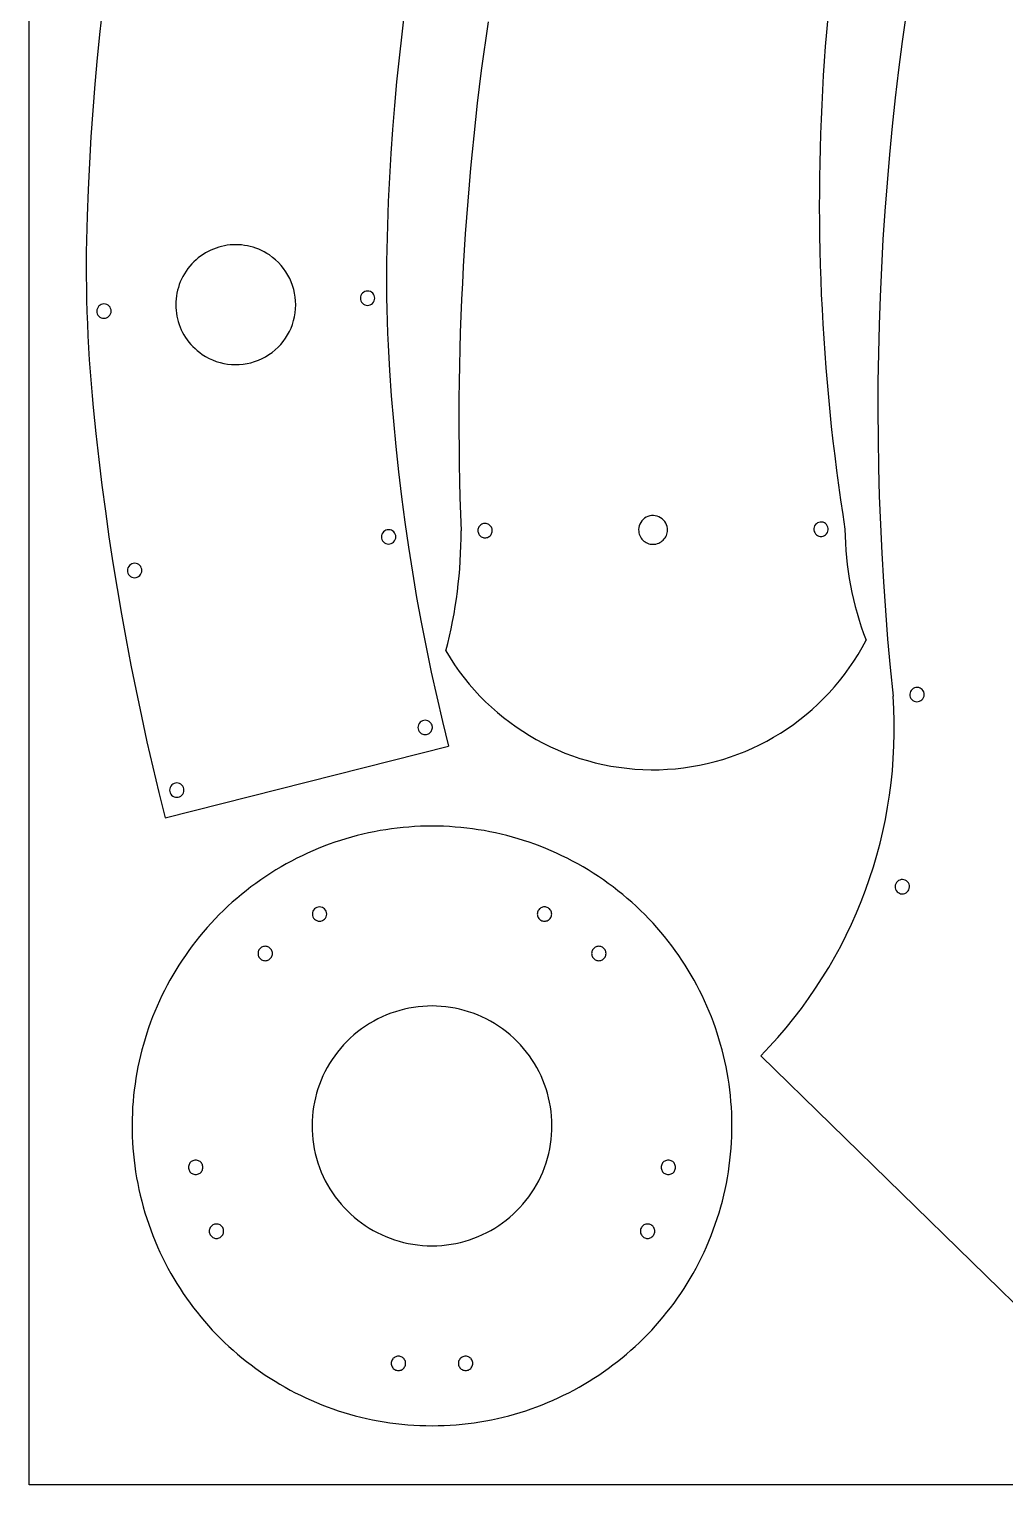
# Model space of a CAD drawing. Extents: x 1 to 9121, y 1 to 4561.
# Drawn here: x 1 to 1538, y 1 to 2295 of the extents above; entities that cross this region are included whole.
import ezdxf

# ---------------------------------------------------------------- set-up
doc = ezdxf.new("R2010")
doc.units = 0

msp = doc.modelspace()

# ---------------------------------------------------------------- linework, layer by layer
at = {"layer": 'Shape2DView008', "color": 7}
for points in [[(912.8416, 948.4453), (905.037325, 953.996448), (897.149844, 959.371368), (889.181843, 964.570062), (881.136003, 969.592529), (873.015011, 974.438769), (864.82155, 979.108782), (856.558303, 983.602569), (848.227956, 987.920128), (839.833191, 992.06146), (831.376693, 996.026566), (822.861147, 999.815444), (814.289235, 1003.428096), (805.663643, 1006.864521), (796.987053, 1010.124719), (788.262151, 1013.20869), (779.491621, 1016.116434), (770.678145, 1018.847951), (761.824409, 1021.403241), (752.933096, 1023.782304), (744.006891, 1025.985141), (735.048477, 1028.01175), (726.060539, 1029.862133), (717.04576, 1031.536288), (708.006825, 1033.034217), (698.946418, 1034.355919), (689.867222, 1035.501394), (680.771922, 1036.470642), (671.663202, 1037.263663), (662.543746, 1037.880457), (653.416237, 1038.321024), (644.283361, 1038.585365), (635.1478, 1038.673478), (626.012239, 1038.585365), (616.879363, 1038.321024), (607.751854, 1037.880457), (598.632398, 1037.263663), (589.523678, 1036.470642), (580.428378, 1035.501394), (571.349182, 1034.355919), (562.288775, 1033.034217), (553.24984, 1031.536288), (544.235061, 1029.862133), (535.247123, 1028.01175), (526.288709, 1025.985141), (517.362504, 1023.782304), (508.471191, 1021.403241), (499.617455, 1018.847951), (490.803979, 1016.116434), (482.033449, 1013.20869), (473.308547, 1010.124719), (464.631957, 1006.864521), (456.006365, 1003.428096), (447.434453, 999.815444), (438.918907, 996.026566), (430.462409, 992.06146), (422.067644, 987.920128), (413.737297, 983.602569), (405.47405, 979.108782), (397.280589, 974.438769), (389.159597, 969.592529), (381.113757, 964.570062), (373.145756, 959.371368), (365.258275, 953.996448), (357.454, 948.4453)], [(357.454, 948.4453), (349.762891, 942.738392), (342.213672, 936.897894), (334.807173, 930.926359), (327.544222, 924.826339), (320.425649, 918.600386), (313.452284, 912.251055), (306.624956, 905.780897), (299.944494, 899.192464), (293.411728, 892.488311), (287.027487, 885.670988), (280.792601, 878.74305), (274.707898, 871.707048), (268.77421, 864.565536), (262.992364, 857.321066), (257.36319, 849.97619), (251.887518, 842.533462), (246.566178, 834.995434), (241.399997, 827.364658), (236.389807, 819.643688), (231.536436, 811.835076), (226.840714, 803.941375), (222.30347, 795.965138), (217.925534, 787.908916), (213.707734, 779.775263), (209.650902, 771.566732), (205.755864, 763.285875), (202.023453, 754.935245), (198.454496, 746.517394), (195.049823, 738.034875), (191.810263, 729.490242), (188.736646, 720.886045), (185.829802, 712.224839), (183.09056, 703.509176), (180.519748, 694.741609), (178.118198, 685.92469), (175.886737, 677.060971), (173.826195, 668.153006), (171.937403, 659.203348), (170.221189, 650.214548), (168.678382, 641.189161), (167.309813, 632.129737), (166.11631, 623.03883), (165.098702, 613.918993), (164.257821, 604.772779), (163.594493, 595.602739), (163.109551, 586.411427), (162.803821, 577.201396), (162.678135, 567.975197), (162.733321, 558.735385), (162.970209, 549.48451), (163.389628, 540.225127), (163.992407, 530.959787), (164.779377, 521.691044), (165.751366, 512.42145), (166.909204, 503.153558), (168.253721, 493.88992), (169.785745, 484.63309), (171.506106, 475.385619), (173.415634, 466.150061), (175.515157, 456.928967), (177.805506, 447.724892), (180.28751, 438.540387), (182.961998, 429.378006), (185.8298, 420.2403)], [(1084.4658, 420.2403), (1087.333602, 429.378006), (1090.00809, 438.540387), (1092.490094, 447.724892), (1094.780443, 456.928967), (1096.879966, 466.150061), (1098.789494, 475.385619), (1100.509855, 484.63309), (1102.041879, 493.88992), (1103.386396, 503.153558), (1104.544234, 512.42145), (1105.516223, 521.691044), (1106.303193, 530.959787), (1106.905972, 540.225127), (1107.325391, 549.48451), (1107.562279, 558.735385), (1107.617465, 567.975197), (1107.491779, 577.201396), (1107.186049, 586.411427), (1106.701107, 595.602739), (1106.037779, 604.772779), (1105.196898, 613.918993), (1104.17929, 623.03883), (1102.985787, 632.129737), (1101.617218, 641.189161), (1100.074411, 650.214548), (1098.358197, 659.203348), (1096.469405, 668.153006), (1094.408863, 677.060971), (1092.177402, 685.92469), (1089.775852, 694.741609), (1087.20504, 703.509176), (1084.465798, 712.224839), (1081.558954, 720.886045), (1078.485337, 729.490242), (1075.245777, 738.034875), (1071.841104, 746.517394), (1068.272147, 754.935245), (1064.539736, 763.285875), (1060.644698, 771.566732), (1056.587866, 779.775263), (1052.370066, 787.908916), (1047.99213, 795.965138), (1043.454886, 803.941375), (1038.759164, 811.835076), (1033.905793, 819.643688), (1028.895603, 827.364658), (1023.729422, 834.995434), (1018.408082, 842.533462), (1012.93241, 849.97619), (1007.303236, 857.321066), (1001.52139, 864.565536), (995.587702, 871.707048), (989.502999, 878.74305), (983.268113, 885.670988), (976.883872, 892.488311), (970.351106, 899.192464), (963.670644, 905.780897), (956.843316, 912.251055), (949.869951, 918.600386), (942.751378, 924.826339), (935.488427, 930.926359), (928.081928, 936.897894), (920.532709, 942.738392), (912.8416, 948.4453)], [(469.327, 900.0931), (469.091873, 902.373973), (468.428098, 904.4978), (467.381114, 906.419252), (465.996361, 908.092999), (464.319279, 909.47371), (462.395306, 910.516055), (460.269883, 911.174704), (457.98845, 911.404327), (455.707017, 911.174704), (453.581594, 910.516055), (451.657621, 909.47371), (449.980539, 908.092999), (448.595786, 906.419252), (447.548802, 904.4978), (446.885027, 902.373973), (446.6499, 900.0931), (446.885027, 897.812227), (447.548802, 895.6884), (448.595786, 893.766948), (449.980539, 892.093201), (451.657621, 890.71249), (453.581594, 889.670145), (455.707017, 889.011496), (457.98845, 888.781873), (460.269883, 889.011496), (462.395306, 889.670145), (464.319279, 890.71249), (465.996361, 892.093201), (467.381114, 893.766948), (468.428098, 895.6884), (469.091873, 897.812227), (469.327, 900.0931), (469.327, 900.0931)], [(823.6457, 900.0931), (823.545987, 901.595006), (823.253209, 903.051541), (822.776905, 904.44618), (822.126616, 905.7624), (821.31188, 906.983677), (820.342239, 908.093488), (819.227233, 909.075309), (817.9764, 909.912616), (816.625855, 910.577215), (815.21807, 911.051929), (813.772125, 911.336757), (812.3071, 911.4317), (810.842075, 911.336757), (809.39613, 911.051929), (807.988345, 910.577215), (806.6378, 909.912616), (805.386967, 909.075309), (804.271961, 908.093488), (803.30232, 906.983677), (802.487584, 905.7624), (801.837295, 904.44618), (801.360991, 903.051541), (801.068213, 901.595006), (800.9685, 900.0931), (801.068213, 898.591194), (801.360991, 897.134659), (801.837295, 895.74002), (802.487584, 894.4238), (803.30232, 893.202523), (804.271961, 892.092712), (805.386967, 891.110891), (806.6378, 890.273584), (807.988345, 889.608985), (809.39613, 889.134271), (810.842075, 888.849443), (812.3071, 888.7545), (813.772125, 888.849443), (815.21807, 889.134271), (816.625855, 889.608985), (817.9764, 890.273584), (819.227233, 891.110891), (820.342239, 892.092712), (821.31188, 893.202523), (822.126616, 894.4238), (822.776905, 895.74002), (823.253209, 897.134659), (823.545987, 898.591194), (823.6457, 900.0931), (823.6457, 900.0931)], [(383.7114, 837.8897), (383.611687, 839.391606), (383.318909, 840.848141), (382.842605, 842.24278), (382.192316, 843.559), (381.37758, 844.780277), (380.407939, 845.890088), (379.292933, 846.871909), (378.0421, 847.709216), (376.691555, 848.373815), (375.28377, 848.848529), (373.837825, 849.133357), (372.3728, 849.2283), (370.907775, 849.133357), (369.46183, 848.848529), (368.054045, 848.373815), (366.7035, 847.709216), (365.452667, 846.871909), (364.337661, 845.890088), (363.36802, 844.780277), (362.553284, 843.559), (361.902995, 842.24278), (361.426691, 840.848141), (361.133913, 839.391606), (361.0342, 837.8897), (361.133913, 836.387794), (361.426691, 834.931259), (361.902995, 833.53662), (362.553284, 832.2204), (363.36802, 830.999123), (364.337661, 829.889312), (365.452667, 828.907491), (366.7035, 828.070184), (368.054045, 827.405585), (369.46183, 826.930871), (370.907775, 826.646043), (372.3728, 826.5511), (373.837825, 826.646043), (375.28377, 826.930871), (376.691555, 827.405585), (378.0421, 828.070184), (379.292933, 828.907491), (380.407939, 829.889312), (381.37758, 830.999123), (382.192316, 832.2204), (382.842605, 833.53662), (383.318909, 834.931259), (383.611687, 836.387794), (383.7114, 837.8897), (383.7114, 837.8897)], [(909.2614, 837.8897), (909.161687, 839.391606), (908.868909, 840.848141), (908.392605, 842.24278), (907.742316, 843.559), (906.92758, 844.780277), (905.957939, 845.890088), (904.842933, 846.871909), (903.5921, 847.709216), (902.241555, 848.373815), (900.83377, 848.848529), (899.387825, 849.133357), (897.9228, 849.2283), (896.457775, 849.133357), (895.01183, 848.848529), (893.604045, 848.373815), (892.2535, 847.709216), (891.002667, 846.871909), (889.887661, 845.890088), (888.91802, 844.780277), (888.103284, 843.559), (887.452995, 842.24278), (886.976691, 840.848141), (886.683913, 839.391606), (886.5842, 837.8897), (886.683913, 836.387794), (886.976691, 834.931259), (887.452995, 833.53662), (888.103284, 832.2204), (888.91802, 830.999123), (889.887661, 829.889312), (891.002667, 828.907491), (892.2535, 828.070184), (893.604045, 827.405585), (895.01183, 826.930871), (896.457775, 826.646043), (897.9228, 826.5511), (899.387825, 826.646043), (900.83377, 826.930871), (902.241555, 827.405585), (903.5921, 828.070184), (904.842933, 828.907491), (905.957939, 829.889312), (906.92758, 830.999123), (907.742316, 832.2204), (908.392605, 833.53662), (908.868909, 834.931259), (909.161687, 836.387794), (909.2614, 837.8897), (909.2614, 837.8897)], [(746.2253, 719.1177), (739.948599, 723.488126), (733.543063, 727.576588), (727.017283, 731.383088), (720.379846, 734.907624), (713.639342, 738.150198), (706.80436, 741.110809), (699.883489, 743.789457), (692.885317, 746.186142), (685.818433, 748.300864), (678.691428, 750.133623), (671.512888, 751.684419), (664.291404, 752.953252), (657.035564, 753.940123), (649.753958, 754.64503), (642.455173, 755.067974), (635.1478, 755.208956), (627.840427, 755.067974), (620.541642, 754.64503), (613.260036, 753.940123), (606.004196, 752.953252), (598.782712, 751.684419), (591.604172, 750.133623), (584.477167, 748.300864), (577.410283, 746.186142), (570.412111, 743.789457), (563.49124, 741.110809), (556.656258, 738.150198), (549.915754, 734.907624), (543.278317, 731.383088), (536.752537, 727.576588), (530.347001, 723.488126), (524.0703, 719.1177)], [(524.0703, 719.1177), (517.974164, 714.498737), (512.10638, 709.670113), (506.469601, 704.639998), (501.066481, 699.41656), (495.899674, 694.007968), (490.971835, 688.422389), (486.285618, 682.667994), (481.843677, 676.75295), (477.648666, 670.685426), (473.703239, 664.47359), (470.010051, 658.125611), (466.571754, 651.649659), (463.391005, 645.0539), (460.470456, 638.346504), (457.812761, 631.53564), (455.420576, 624.629475), (453.296554, 617.636179), (451.443349, 610.56392), (449.863615, 603.420867), (448.560007, 596.215188), (447.535179, 588.955052), (446.791784, 581.648628), (446.332477, 574.304083), (446.159912, 566.929588), (446.276743, 559.533309), (446.685625, 552.123416), (447.38921, 544.708077), (448.390155, 537.295462), (449.691112, 529.893738), (451.294736, 522.511074), (453.20368, 515.155638), (455.4206, 507.8356)], [(814.875, 507.8356), (817.09192, 515.155638), (819.000864, 522.511074), (820.604488, 529.893738), (821.905445, 537.295462), (822.90639, 544.708077), (823.609975, 552.123416), (824.018857, 559.533309), (824.135688, 566.929588), (823.963123, 574.304083), (823.503816, 581.648628), (822.760421, 588.955052), (821.735593, 596.215188), (820.431985, 603.420867), (818.852251, 610.56392), (816.999046, 617.636179), (814.875024, 624.629475), (812.482839, 631.53564), (809.825144, 638.346504), (806.904595, 645.0539), (803.723846, 651.649659), (800.285549, 658.125611), (796.592361, 664.47359), (792.646934, 670.685426), (788.451923, 676.75295), (784.009982, 682.667994), (779.323765, 688.422389), (774.395926, 694.007968), (769.229119, 699.41656), (763.825999, 704.639998), (758.18922, 709.670113), (752.321436, 714.498737), (746.2253, 719.1177)], [(274.2209, 500.9126), (274.121187, 502.414506), (273.828409, 503.871041), (273.352105, 505.26568), (272.701816, 506.5819), (271.88708, 507.803177), (270.917439, 508.912988), (269.802433, 509.894809), (268.5516, 510.732116), (267.201055, 511.396715), (265.79327, 511.871429), (264.347325, 512.156257), (262.8823, 512.2512), (261.417275, 512.156257), (259.97133, 511.871429), (258.563545, 511.396715), (257.213, 510.732116), (255.962167, 509.894809), (254.847161, 508.912988), (253.87752, 507.803177), (253.062784, 506.5819), (252.412495, 505.26568), (251.936191, 503.871041), (251.643413, 502.414506), (251.5437, 500.9126), (251.643413, 499.410694), (251.936191, 497.954159), (252.412495, 496.55952), (253.062784, 495.2433), (253.87752, 494.022023), (254.847161, 492.912212), (255.962167, 491.930391), (257.213, 491.093084), (258.563545, 490.428485), (259.97133, 489.953771), (261.417275, 489.668943), (262.8823, 489.574), (264.347325, 489.668943), (265.79327, 489.953771), (267.201055, 490.428485), (268.5516, 491.093084), (269.802433, 491.930391), (270.917439, 492.912212), (271.88708, 494.022023), (272.701816, 495.2433), (273.352105, 496.55952), (273.828409, 497.954159), (274.121187, 499.410694), (274.2209, 500.9126), (274.2209, 500.9126)], [(455.4206, 507.8356), (457.929688, 500.610499), (460.708738, 493.537785), (463.750803, 486.622504), (467.048932, 479.869707), (470.596179, 473.284442), (474.385593, 466.871756), (478.410227, 460.636699), (482.663133, 454.584319), (487.13736, 448.719664), (491.825961, 443.047782), (496.721988, 437.573723), (501.818491, 432.302534), (507.108522, 427.239265), (512.585132, 422.388963), (518.241373, 417.756677), (524.070297, 413.347455), (530.064954, 409.166346), (536.218396, 405.218399), (542.523674, 401.508661), (548.973841, 398.042181), (555.561946, 394.824008), (562.281043, 391.859191), (569.124181, 389.152776), (576.084413, 386.709814), (583.154789, 384.535352), (590.328362, 382.634439), (597.598183, 381.012123), (604.957302, 379.673453), (612.398773, 378.623477), (619.915645, 377.867244), (627.50097, 377.409802), (635.1478, 377.2562)], [(635.1478, 377.2562), (642.79463, 377.409802), (650.379955, 377.867244), (657.896827, 378.623477), (665.338298, 379.673453), (672.697417, 381.012123), (679.967238, 382.634439), (687.140811, 384.535352), (694.211187, 386.709814), (701.171419, 389.152776), (708.014557, 391.859191), (714.733654, 394.824008), (721.321759, 398.042181), (727.771926, 401.508661), (734.077204, 405.218399), (740.230646, 409.166346), (746.225303, 413.347455), (752.054227, 417.756677), (757.710468, 422.388963), (763.187078, 427.239265), (768.477109, 432.302534), (773.573612, 437.573723), (778.469639, 443.047782), (783.15824, 448.719664), (787.632467, 454.584319), (791.885373, 460.636699), (795.910007, 466.871756), (799.699421, 473.284442), (803.246668, 479.869707), (806.544797, 486.622504), (809.586862, 493.537785), (812.365912, 500.610499), (814.875, 507.8356)], [(1018.7519, 500.9126), (1018.652187, 502.414506), (1018.359409, 503.871041), (1017.883105, 505.26568), (1017.232816, 506.5819), (1016.41808, 507.803177), (1015.448439, 508.912988), (1014.333433, 509.894809), (1013.0826, 510.732116), (1011.732055, 511.396715), (1010.32427, 511.871429), (1008.878325, 512.156257), (1007.4133, 512.2512), (1005.948275, 512.156257), (1004.50233, 511.871429), (1003.094545, 511.396715), (1001.744, 510.732116), (1000.493167, 509.894809), (999.378161, 508.912988), (998.40852, 507.803177), (997.593784, 506.5819), (996.943495, 505.26568), (996.467191, 503.871041), (996.174413, 502.414506), (996.0747, 500.9126), (996.174413, 499.410694), (996.467191, 497.954159), (996.943495, 496.55952), (997.593784, 495.2433), (998.40852, 494.022023), (999.378161, 492.912212), (1000.493167, 491.930391), (1001.744, 491.093084), (1003.094545, 490.428485), (1004.50233, 489.953771), (1005.948275, 489.668943), (1007.4133, 489.574), (1008.878325, 489.668943), (1010.32427, 489.953771), (1011.732055, 490.428485), (1013.0826, 491.093084), (1014.333433, 491.930391), (1015.448439, 492.912212), (1016.41808, 494.022023), (1017.232816, 495.2433), (1017.883105, 496.55952), (1018.359409, 497.954159), (1018.652187, 499.410694), (1018.7519, 500.9126), (1018.7519, 500.9126)], [(185.8298, 420.2403), (188.880707, 411.162088), (192.102513, 402.17754), (195.493045, 393.288234), (199.050133, 384.495746), (202.771605, 375.801655), (206.655288, 367.207538), (210.699013, 358.714973), (214.900608, 350.325538), (219.2579, 342.04081), (223.768719, 333.862366), (228.430894, 325.791785), (233.242252, 317.830644), (238.200622, 309.980521), (243.303833, 302.242994), (248.549714, 294.619639), (253.936093, 287.112035), (259.460798, 279.721759), (265.121659, 272.450389), (270.916503, 265.299503), (276.84316, 258.270678), (282.899457, 251.365492), (289.083224, 244.585523), (295.392289, 237.932347), (301.824481, 231.407544), (308.377627, 225.01269), (315.049557, 218.749363), (321.838099, 212.61914), (328.741083, 206.6236), (335.756335, 200.76432), (342.881686, 195.042878), (350.114962, 189.460851), (357.453994, 184.019817), (364.89661, 178.721353), (372.440638, 173.567038), (380.083906, 168.558448), (387.824244, 163.697162), (395.659479, 158.984758), (403.587441, 154.422812), (411.605958, 150.012902), (419.712859, 145.756606), (427.905972, 141.655503), (436.183125, 137.711168), (444.542147, 133.925181), (452.980868, 130.299118), (461.497115, 126.834557), (470.088716, 123.533076), (478.753501, 120.396253), (487.489298, 117.425665), (496.293936, 114.62289), (505.165243, 111.989505), (514.101048, 109.527089), (523.099179, 107.237218), (532.157465, 105.121471), (541.273734, 103.181424), (550.445816, 101.418657), (559.671537, 99.834746), (568.948728, 98.431268), (578.275217, 97.209803), (587.648832, 96.171926), (597.067402, 95.319216), (606.528755, 94.653251), (616.03072, 94.175609), (625.571125, 93.887866), (635.1478, 93.7916)], [(635.1478, 93.7916), (644.724475, 93.887866), (654.26488, 94.175609), (663.766845, 94.653251), (673.228198, 95.319216), (682.646768, 96.171926), (692.020383, 97.209803), (701.346872, 98.431268), (710.624063, 99.834746), (719.849784, 101.418657), (729.021866, 103.181424), (738.138135, 105.121471), (747.196421, 107.237218), (756.194552, 109.527089), (765.130357, 111.989505), (774.001664, 114.62289), (782.806302, 117.425665), (791.542099, 120.396253), (800.206884, 123.533076), (808.798485, 126.834557), (817.314732, 130.299118), (825.753453, 133.925181), (834.112475, 137.711168), (842.389628, 141.655503), (850.582741, 145.756606), (858.689642, 150.012902), (866.708159, 154.422812), (874.636121, 158.984758), (882.471356, 163.697162), (890.211694, 168.558448), (897.854962, 173.567038), (905.39899, 178.721353), (912.841606, 184.019817), (920.180638, 189.460851), (927.413914, 195.042878), (934.539265, 200.76432), (941.554517, 206.6236), (948.457501, 212.61914), (955.246043, 218.749363), (961.917973, 225.01269), (968.471119, 231.407544), (974.903311, 237.932347), (981.212376, 244.585523), (987.396143, 251.365492), (993.45244, 258.270678), (999.379097, 265.299503), (1005.173941, 272.450389), (1010.834802, 279.721759), (1016.359507, 287.112035), (1021.745886, 294.619639), (1026.991767, 302.242994), (1032.094978, 309.980521), (1037.053348, 317.830644), (1041.864706, 325.791785), (1046.526881, 333.862366), (1051.0377, 342.04081), (1055.394992, 350.325538), (1059.596587, 358.714973), (1063.640312, 367.207538), (1067.523995, 375.801655), (1071.245467, 384.495746), (1074.802555, 393.288234), (1078.193087, 402.17754), (1081.414893, 411.162088), (1084.4658, 420.2403)], [(306.9232, 400.2654), (306.823487, 401.767306), (306.530709, 403.223841), (306.054405, 404.61848), (305.404116, 405.9347), (304.58938, 407.155977), (303.619739, 408.265788), (302.504733, 409.247609), (301.2539, 410.084916), (299.903355, 410.749515), (298.49557, 411.224229), (297.049625, 411.509057), (295.5846, 411.604), (294.119575, 411.509057), (292.67363, 411.224229), (291.265845, 410.749515), (289.9153, 410.084916), (288.664467, 409.247609), (287.549461, 408.265788), (286.57982, 407.155977), (285.765084, 405.9347), (285.114795, 404.61848), (284.638491, 403.223841), (284.345713, 401.767306), (284.246, 400.2654), (284.345713, 398.763494), (284.638491, 397.306959), (285.114795, 395.91232), (285.765084, 394.5961), (286.57982, 393.374823), (287.549461, 392.265012), (288.664467, 391.283191), (289.9153, 390.445884), (291.265845, 389.781285), (292.67363, 389.306571), (294.119575, 389.021743), (295.5846, 388.9268), (297.049625, 389.021743), (298.49557, 389.306571), (299.903355, 389.781285), (301.2539, 390.445884), (302.504733, 391.283191), (303.619739, 392.265012), (304.58938, 393.374823), (305.404116, 394.5961), (306.054405, 395.91232), (306.530709, 397.306959), (306.823487, 398.763494), (306.9232, 400.2654), (306.9232, 400.2654)], [(986.0496, 400.2654), (985.949887, 401.767306), (985.657109, 403.223841), (985.180805, 404.61848), (984.530516, 405.9347), (983.71578, 407.155977), (982.746139, 408.265788), (981.631133, 409.247609), (980.3803, 410.084916), (979.029755, 410.749515), (977.62197, 411.224229), (976.176025, 411.509057), (974.711, 411.604), (973.245975, 411.509057), (971.80003, 411.224229), (970.392245, 410.749515), (969.0417, 410.084916), (967.790867, 409.247609), (966.675861, 408.265788), (965.70622, 407.155977), (964.891484, 405.9347), (964.241195, 404.61848), (963.764891, 403.223841), (963.472113, 401.767306), (963.3724, 400.2654), (963.472113, 398.763494), (963.764891, 397.306959), (964.241195, 395.91232), (964.891484, 394.5961), (965.70622, 393.374823), (966.675861, 392.265012), (967.790867, 391.283191), (969.0417, 390.445884), (970.392245, 389.781285), (971.80003, 389.306571), (973.245975, 389.021743), (974.711, 388.9268), (976.176025, 389.021743), (977.62197, 389.306571), (979.029755, 389.781285), (980.3803, 390.445884), (981.631133, 391.283191), (982.746139, 392.265012), (983.71578, 393.374823), (984.530516, 394.5961), (985.180805, 395.91232), (985.657109, 397.306959), (985.949887, 398.763494), (986.0496, 400.2654), (986.0496, 400.2654)], [(593.573, 192.0021), (593.473287, 193.504006), (593.180509, 194.960541), (592.704205, 196.35518), (592.053916, 197.6714), (591.23918, 198.892677), (590.269539, 200.002488), (589.154533, 200.984309), (587.9037, 201.821616), (586.553155, 202.486215), (585.14537, 202.960929), (583.699425, 203.245757), (582.2344, 203.3407), (580.769375, 203.245757), (579.32343, 202.960929), (577.915645, 202.486215), (576.5651, 201.821616), (575.314267, 200.984309), (574.199261, 200.002488), (573.22962, 198.892677), (572.414884, 197.6714), (571.764595, 196.35518), (571.288291, 194.960541), (570.995513, 193.504006), (570.8958, 192.0021), (570.995513, 190.500194), (571.288291, 189.043659), (571.764595, 187.64902), (572.414884, 186.3328), (573.22962, 185.111523), (574.199261, 184.001712), (575.314267, 183.019891), (576.5651, 182.182584), (577.915645, 181.517985), (579.32343, 181.043271), (580.769375, 180.758443), (582.2344, 180.6635), (583.699425, 180.758443), (585.14537, 181.043271), (586.553155, 181.517985), (587.9037, 182.182584), (589.154533, 183.019891), (590.269539, 184.001712), (591.23918, 185.111523), (592.053916, 186.3328), (592.704205, 187.64902), (593.180509, 189.043659), (593.473287, 190.500194), (593.573, 192.0021), (593.573, 192.0021)], [(699.3998, 192.0021), (699.300087, 193.504006), (699.007309, 194.960541), (698.531005, 196.35518), (697.880716, 197.6714), (697.06598, 198.892677), (696.096339, 200.002488), (694.981333, 200.984309), (693.7305, 201.821616), (692.379955, 202.486215), (690.97217, 202.960929), (689.526225, 203.245757), (688.0612, 203.3407), (686.596175, 203.245757), (685.15023, 202.960929), (683.742445, 202.486215), (682.3919, 201.821616), (681.141067, 200.984309), (680.026061, 200.002488), (679.05642, 198.892677), (678.241684, 197.6714), (677.591395, 196.35518), (677.115091, 194.960541), (676.822313, 193.504006), (676.7226, 192.0021), (676.822313, 190.500194), (677.115091, 189.043659), (677.591395, 187.64902), (678.241684, 186.3328), (679.05642, 185.111523), (680.026061, 184.001712), (681.141067, 183.019891), (682.3919, 182.182584), (683.742445, 181.517985), (685.15023, 181.043271), (686.596175, 180.758443), (688.0612, 180.6635), (689.526225, 180.758443), (690.97217, 181.043271), (692.379955, 181.517985), (693.7305, 182.182584), (694.981333, 183.019891), (696.096339, 184.001712), (697.06598, 185.111523), (697.880716, 186.3328), (698.531005, 187.64902), (699.007309, 189.043659), (699.300087, 190.500194), (699.3998, 192.0021), (699.3998, 192.0021)]]:
    msp.add_lwpolyline(points, dxfattribs=at)
at = {"layer": 'ShapeString', "color": 7}
for points in [[(0.5001, 4560.5032), (9120.5001, 4560.5032), (9120.5001, 0.5032), (0.5001, 0.5032), (0.5001, 4560.5032)], [(116.423479, 2331.892387), (111.900497, 2290.634861), (107.787523, 2249.308376), (104.085621, 2207.915822), (100.795853, 2166.460086), (97.919284, 2124.944058), (95.456976, 2083.370625), (93.409994, 2041.742676), (91.7794, 2000.0631)], [(591.90377, 2324.063704), (587.363802, 2286.675198), (583.204611, 2249.21967), (579.427209, 2211.699883), (576.032605, 2174.118603), (573.021809, 2136.478595), (570.395831, 2098.782623), (568.155681, 2061.033453), (566.302369, 2023.233849), (564.836905, 1985.386576), (563.7603, 1947.4944)], [(1382.115054, 2319.407378), (1375.933874, 2275.09937), (1370.209469, 2230.719596), (1364.942652, 2186.271582), (1360.134235, 2141.758856), (1355.785031, 2097.184946), (1351.895852, 2052.553378), (1348.46751, 2007.867681), (1345.500819, 1963.131382), (1342.996589, 1918.348007), (1340.955633, 1873.521085), (1339.378765, 1828.654143), (1338.266795, 1783.750707), (1337.620538, 1738.814307), (1337.440804, 1693.848468), (1337.728406, 1648.856718), (1338.484157, 1603.842585), (1339.708869, 1558.809595), (1341.403355, 1513.761277), (1343.568426, 1468.701158), (1346.204895, 1423.632765), (1349.313575, 1378.559625), (1352.895277, 1333.485266), (1356.950815, 1288.413215), (1361.481, 1243.347)], [(723.362974, 2306.003819), (719.694579, 2280.475984), (716.177332, 2254.919256), (712.811462, 2229.334284), (709.5972, 2203.721717), (706.534778, 2178.082204), (703.624424, 2152.416393), (700.866371, 2126.724933), (698.260849, 2101.008473), (695.808088, 2075.267661), (693.508318, 2049.503146), (691.361772, 2023.715578), (689.368679, 1997.905604), (687.52927, 1972.073874), (685.843776, 1946.221035), (684.312427, 1920.347738), (682.935453, 1894.45463), (681.713087, 1868.542361), (680.645557, 1842.611578), (679.733095, 1816.662931), (678.975932, 1790.697069), (678.374298, 1764.71464), (677.928424, 1738.716293), (677.63854, 1712.702677), (677.504877, 1686.67444), (677.527666, 1660.632232), (677.707137, 1634.5767), (678.043521, 1608.508494), (678.537049, 1582.428262), (679.187951, 1556.336653), (679.996458, 1530.234316), (680.9628, 1504.1219)], [(1258.443582, 2312.718791), (1256.469314, 2289.900227), (1254.654268, 2267.060405), (1252.998687, 2244.20014), (1251.502816, 2221.320243), (1250.166901, 2198.42153), (1248.991185, 2175.504812), (1247.975913, 2152.570904), (1247.12133, 2129.620619), (1246.42768, 2106.654771), (1245.895207, 2083.674172), (1245.524157, 2060.679637), (1245.314773, 2037.671978), (1245.267301, 2014.65201), (1245.381985, 1991.620545), (1245.659068, 1968.578398), (1246.098797, 1945.52638), (1246.701415, 1922.465307), (1247.467167, 1899.395991), (1248.396297, 1876.319246), (1249.489051, 1853.235884), (1250.745672, 1830.146721), (1252.166405, 1807.052568), (1253.751495, 1783.95424), (1255.501186, 1760.85255), (1257.415722, 1737.748311), (1259.495349, 1714.642337), (1261.740311, 1691.535441), (1264.150852, 1668.428437), (1266.727217, 1645.322138), (1269.46965, 1622.217357), (1272.378396, 1599.114908), (1275.453699, 1576.015605), (1278.695805, 1552.92026), (1282.104957, 1529.829687), (1285.6814, 1506.7447)], [(91.7794, 2000.0631), (91.213283, 1981.172193), (90.803103, 1962.27951), (90.54883, 1943.386015), (90.450433, 1924.492672), (90.507882, 1905.600444), (90.721145, 1886.710296), (91.090191, 1867.82319), (91.614991, 1848.940091), (92.295512, 1830.061963), (93.131725, 1811.189769), (94.123599, 1792.324474), (95.271102, 1773.46704), (96.574205, 1754.618432), (98.032876, 1735.779613), (99.647085, 1716.951548), (101.4168, 1698.1352)], [(378.958, 1938.6821), (374.86117, 1941.303849), (370.681699, 1943.689423), (366.42783, 1945.840416), (362.107808, 1947.758419), (357.729874, 1949.445026), (353.302274, 1950.901829), (348.83325, 1952.130421), (344.331047, 1953.132393), (339.803907, 1953.90934), (335.260074, 1954.462853), (330.707793, 1954.794525), (326.155306, 1954.905949), (321.610857, 1954.798717), (317.082689, 1954.474422), (312.579047, 1953.934656), (308.108173, 1953.181013), (303.678312, 1952.215084), (299.297706, 1951.038463), (294.974601, 1949.652742), (290.717238, 1948.059513), (286.533861, 1946.260369), (282.432715, 1944.256904), (278.422043, 1942.050708), (274.510088, 1939.643376), (270.705094, 1937.036499), (267.015304, 1934.231671), (263.448963, 1931.230483), (260.014313, 1928.034529), (256.719598, 1924.645401), (253.573062, 1921.064692), (250.582948, 1917.293994), (247.7575, 1913.3349), (245.135751, 1909.23807), (242.750177, 1905.058599), (240.599184, 1900.80473), (238.681181, 1896.484708), (236.994574, 1892.106774), (235.537771, 1887.679174), (234.30918, 1883.21015), (233.307207, 1878.707947), (232.53026, 1874.180807), (231.976747, 1869.636974), (231.645075, 1865.084693), (231.533651, 1860.532206), (231.640883, 1855.987756), (231.965178, 1851.459589), (232.504944, 1846.955947), (233.258587, 1842.485073), (234.224516, 1838.055212), (235.401137, 1833.674606), (236.786858, 1829.351501), (238.380087, 1825.094138), (240.179231, 1820.910761), (242.182696, 1816.809615), (244.388892, 1812.798943), (246.796224, 1808.886988), (249.403101, 1805.081994), (252.207929, 1801.392204), (255.209117, 1797.825863), (258.405071, 1794.391213), (261.794199, 1791.096498), (265.374908, 1787.949962), (269.145606, 1784.959848), (273.1047, 1782.1344), (278.438072, 1778.780885), (283.938265, 1775.812106), (289.585452, 1773.229471), (295.359811, 1771.03439), (301.241514, 1769.228271), (307.210739, 1767.812525), (313.24766, 1766.788559), (319.332452, 1766.157783), (325.44529, 1765.921606), (331.56635, 1766.081438), (337.675806, 1766.638686), (343.753834, 1767.594761), (349.780609, 1768.951071), (355.736306, 1770.709025), (361.601101, 1772.870032), (367.355168, 1775.435502), (372.926083, 1778.37758), (378.247218, 1781.656497), (383.307439, 1785.255787), (388.095614, 1789.158988), (392.600611, 1793.349633), (396.811295, 1797.81126), (400.716536, 1802.527404), (404.3052, 1807.481601), (407.566154, 1812.657385), (410.488266, 1818.038294), (413.060403, 1823.607863), (415.271432, 1829.349627), (417.110221, 1835.247122), (418.565636, 1841.283884), (419.626546, 1847.443449), (420.281817, 1853.709352), (420.519361, 1860.004945), (420.340303, 1866.252641), (419.753337, 1872.434567), (418.767154, 1878.532848), (417.390446, 1884.529612), (415.631906, 1890.406986), (413.500226, 1896.147095), (411.004098, 1901.732068), (408.152214, 1907.144029), (404.953267, 1912.365107), (401.415947, 1917.377427), (397.548948, 1922.163116), (393.360962, 1926.704302), (388.86068, 1930.98311), (384.056796, 1934.981667), (378.958, 1938.6821), (378.958, 1938.6821)], [(563.7603, 1947.4944), (563.409583, 1928.60779), (563.235985, 1909.719967), (563.239488, 1890.832177), (563.420075, 1871.945664), (563.777727, 1853.061675), (564.312427, 1834.181454), (565.024157, 1815.306248), (565.9129, 1796.4373)], [(540.0094, 1879.9359), (537.988379, 1881.017637), (535.857553, 1881.656529), (533.679875, 1881.864828), (531.518294, 1881.65479), (529.435762, 1881.038668), (527.495229, 1880.028716), (525.759646, 1878.637188), (524.291964, 1876.876338), (523.204507, 1874.858389), (522.559583, 1872.729381), (522.345117, 1870.552302), (522.549033, 1868.390135), (523.159255, 1866.305866), (524.163707, 1864.36248), (525.550314, 1862.622963), (527.307, 1861.1503), (529.328021, 1860.068563), (531.458847, 1859.429671), (533.636525, 1859.221372), (535.798106, 1859.43141), (537.880638, 1860.047532), (539.821171, 1861.057484), (541.556754, 1862.449012), (543.024436, 1864.209862), (544.111893, 1866.227811), (544.756817, 1868.356819), (544.971283, 1870.533898), (544.767367, 1872.696065), (544.157145, 1874.780334), (543.152693, 1876.72372), (541.766086, 1878.463237), (540.0094, 1879.9359), (540.0094, 1879.9359)], [(124.7557, 1859.6663), (122.734352, 1860.750406), (120.602758, 1861.391207), (118.423986, 1861.600949), (116.261099, 1861.391879), (114.177165, 1860.776245), (112.235249, 1859.766293), (110.498416, 1858.37427), (109.029733, 1856.612423), (107.941733, 1854.593167), (107.296826, 1852.462813), (107.082886, 1850.284448), (107.287788, 1848.121163), (107.899405, 1846.036047), (108.905613, 1844.092188), (110.294287, 1842.352676), (112.0533, 1840.8806), (114.074648, 1839.796494), (116.206242, 1839.155693), (118.385014, 1838.945951), (120.547901, 1839.155021), (122.631835, 1839.770655), (124.573751, 1840.780607), (126.310584, 1842.17263), (127.779267, 1843.934477), (128.867267, 1845.953733), (129.512174, 1848.084087), (129.726114, 1850.262452), (129.521212, 1852.425737), (128.909595, 1854.510853), (127.903387, 1856.454712), (126.514713, 1858.194224), (124.7557, 1859.6663), (124.7557, 1859.6663)], [(565.9129, 1796.4373), (568.228398, 1756.470971), (571.031786, 1716.546413), (574.322395, 1676.668061), (578.099557, 1636.840348), (582.362605, 1597.067708), (587.11087, 1557.354574), (592.343684, 1517.70538), (598.060379, 1478.12456), (604.260288, 1438.616548), (610.942741, 1399.185776), (618.107072, 1359.83668), (625.752612, 1320.573692), (633.878692, 1281.401246), (642.484646, 1242.323777), (651.569805, 1203.345717), (661.1335, 1164.4715)], [(101.4168, 1698.1352), (105.624966, 1657.281447), (110.219638, 1616.475864), (115.200339, 1575.721176), (120.566591, 1535.02011), (126.317914, 1494.375391), (132.453831, 1453.789744), (138.973863, 1413.265895), (145.877532, 1372.80657), (153.16436, 1332.414494), (160.833867, 1292.092393), (168.885576, 1251.842993), (177.319008, 1211.669019), (186.133684, 1171.573197), (195.329128, 1131.558253), (204.904859, 1091.626912), (214.8604, 1051.7819)], [(730.036, 1505.4531), (729.78221, 1506.936761), (729.341051, 1508.355417), (728.723714, 1509.693615), (727.941388, 1510.9359), (727.005263, 1512.066818), (725.92653, 1513.070917), (724.716379, 1513.932741), (723.386, 1514.636838), (721.974217, 1515.15888), (720.525045, 1515.486153), (719.057463, 1515.620622), (717.59045, 1515.56425), (716.142983, 1515.319001), (714.734042, 1514.88684), (713.382605, 1514.269731), (712.10765, 1513.469638), (710.949657, 1512.508019), (709.941644, 1511.416636), (709.0914, 1510.212907), (708.406712, 1508.91425), (707.895371, 1507.538083), (707.565162, 1506.101824), (707.423876, 1504.62289), (707.4793, 1503.1187), (707.73309, 1501.635039), (708.174249, 1500.216383), (708.791586, 1498.878185), (709.573913, 1497.6359), (710.510037, 1496.504982), (711.58877, 1495.500883), (712.798921, 1494.639059), (714.1293, 1493.934962), (715.541083, 1493.41292), (716.990255, 1493.085647), (718.457837, 1492.951178), (719.92485, 1493.00755), (721.372317, 1493.252799), (722.781258, 1493.68496), (724.132695, 1494.302069), (725.40765, 1495.102162), (726.565643, 1496.063781), (727.573656, 1497.155164), (728.4239, 1498.358893), (729.108588, 1499.65755), (729.619929, 1501.033717), (729.950138, 1502.469976), (730.091424, 1503.94891), (730.036, 1505.4531), (730.036, 1505.4531)], [(1005.8788, 1507.7677), (1005.37122, 1510.735022), (1004.488903, 1513.572335), (1003.254228, 1516.24873), (1001.689575, 1518.7333), (999.817326, 1520.995137), (997.65986, 1523.003333), (995.239558, 1524.726982), (992.5788, 1526.135175), (989.755234, 1527.17926), (986.856891, 1527.833806), (983.921727, 1528.102744), (980.9877, 1527.99), (978.092767, 1527.499503), (975.274885, 1526.635181), (972.57201, 1525.400962), (970.0221, 1523.800775), (967.706114, 1521.877537), (965.690088, 1519.694772), (963.989599, 1517.287314), (962.620225, 1514.69), (961.597541, 1511.937666), (960.937125, 1509.065148), (960.654552, 1506.10728), (960.7654, 1503.0989), (961.120537, 1500.804661), (961.694135, 1498.600365), (962.473684, 1496.496178), (963.446671, 1494.502263), (964.600586, 1492.628787), (965.922916, 1490.885914), (967.401149, 1489.283808), (969.022775, 1487.832635), (970.775281, 1486.542559), (972.646156, 1485.423745), (974.622888, 1484.486358), (976.692966, 1483.740564), (978.843878, 1483.196526), (981.063112, 1482.864409), (983.338156, 1482.754379), (985.6565, 1482.8766), (987.950739, 1483.231737), (990.155035, 1483.805335), (992.259223, 1484.584884), (994.253137, 1485.557871), (996.126613, 1486.711786), (997.869487, 1488.034115), (999.471592, 1489.512349), (1000.922766, 1491.133975), (1002.212842, 1492.886481), (1003.331655, 1494.757356), (1004.269042, 1496.734088), (1005.014837, 1498.804166), (1005.558875, 1500.955077), (1005.890991, 1503.174312), (1006.001021, 1505.449356), (1005.8788, 1507.7677), (1005.8788, 1507.7677)], [(1259.1649, 1507.7479), (1258.697735, 1509.99411), (1257.819771, 1512.040025), (1256.580935, 1513.845146), (1255.031156, 1515.368975), (1253.220362, 1516.571013), (1251.198482, 1517.410762), (1249.015444, 1517.847724), (1246.721177, 1517.841399), (1244.474238, 1517.377753), (1242.42695, 1516.502994), (1240.619891, 1515.266987), (1239.093636, 1513.719596), (1237.888763, 1511.910687), (1237.045849, 1509.890125), (1236.605468, 1507.707774), (1236.6082, 1505.4135), (1237.075365, 1503.16729), (1237.953329, 1501.121375), (1239.192165, 1499.316254), (1240.741944, 1497.792425), (1242.552738, 1496.590387), (1244.574618, 1495.750638), (1246.757656, 1495.313676), (1249.051923, 1495.320001), (1251.298862, 1495.783647), (1253.34615, 1496.658406), (1255.153209, 1497.894413), (1256.679464, 1499.441804), (1257.884337, 1501.250713), (1258.727251, 1503.271275), (1259.167632, 1505.453626), (1259.1649, 1507.7479), (1259.1649, 1507.7479)], [(573.157, 1503.8642), (571.135274, 1504.951141), (569.002774, 1505.594229), (566.822702, 1505.805702), (564.658263, 1505.597799), (562.572659, 1504.982757), (560.629093, 1503.972815), (558.890768, 1502.580211), (557.420887, 1500.817183), (556.332238, 1498.796376), (555.687347, 1496.664421), (555.474031, 1494.484529), (555.680104, 1492.319915), (556.293382, 1490.233791), (557.301681, 1488.289372), (558.692815, 1486.549871), (560.4546, 1485.0785), (562.476326, 1483.991559), (564.608826, 1483.348471), (566.788898, 1483.136998), (568.953337, 1483.344901), (571.038941, 1483.959943), (572.982507, 1484.969885), (574.720832, 1486.362489), (576.190713, 1488.125517), (577.279362, 1490.146324), (577.924253, 1492.278279), (578.137569, 1494.458171), (577.931496, 1496.622785), (577.318218, 1498.708909), (576.309919, 1500.653328), (574.918785, 1502.392829), (573.157, 1503.8642), (573.157, 1503.8642)], [(657.045, 1314.6678), (659.978906, 1326.28525), (662.722323, 1337.943452), (665.274955, 1349.640057), (667.636505, 1361.372716), (669.806677, 1373.139079), (671.785174, 1384.9368), (673.5717, 1396.763528), (675.165958, 1408.616916), (676.567652, 1420.494613), (677.776485, 1432.394273), (678.79216, 1444.313546), (679.614382, 1456.250083), (680.242853, 1468.201535), (680.677278, 1480.165555), (680.917359, 1492.139793), (680.9628, 1504.1219)], [(1285.6814, 1506.7447), (1285.859217, 1495.521623), (1286.294693, 1484.316021), (1286.987002, 1473.132242), (1287.935316, 1461.974636), (1289.138808, 1450.847552), (1290.59665, 1439.755339), (1292.308015, 1428.702345), (1294.272075, 1417.692921), (1296.488003, 1406.731415), (1298.954972, 1395.822175), (1301.672153, 1384.969553), (1304.638721, 1374.177895), (1307.853847, 1363.451552), (1311.316704, 1352.794872), (1315.026464, 1342.212205), (1318.9823, 1331.7079)], [(173.0595, 1450.8981), (171.037524, 1451.986768), (168.904453, 1452.631246), (166.723573, 1452.843769), (164.558171, 1452.636568), (162.471535, 1452.021877), (160.52695, 1451.011929), (158.787705, 1449.618956), (157.317086, 1447.855192), (156.228034, 1445.833424), (155.58315, 1443.700475), (155.370212, 1441.519635), (155.577001, 1439.354194), (156.191295, 1437.267441), (157.200874, 1435.322664), (158.593516, 1433.583154), (160.357, 1432.1122), (162.378976, 1431.023532), (164.512047, 1430.379054), (166.692927, 1430.166531), (168.858329, 1430.373732), (170.944965, 1430.988423), (172.88955, 1431.998371), (174.628795, 1433.391344), (176.099414, 1435.155108), (177.188466, 1437.176876), (177.83335, 1439.309825), (178.046288, 1441.490665), (177.839499, 1443.656106), (177.225205, 1445.742859), (176.215626, 1447.687636), (174.822984, 1449.427146), (173.0595, 1450.8981), (173.0595, 1450.8981)], [(657.045, 1314.6678), (663.735999, 1303.657161), (670.764714, 1292.928546), (678.121946, 1282.487073), (685.798501, 1272.337862), (693.78518, 1262.486035), (702.072788, 1252.93671), (710.652128, 1243.695008), (719.514004, 1234.766049), (728.649218, 1226.154952), (738.048574, 1217.866838), (747.702876, 1209.906827), (757.602927, 1202.280039), (767.73953, 1194.991593), (778.103489, 1188.046609), (788.685607, 1181.450209), (799.476688, 1175.207511), (810.467535, 1169.323636), (821.648951, 1163.803703), (833.01174, 1158.652833), (844.546706, 1153.876145), (856.244651, 1149.47876), (868.096379, 1145.465797), (880.092693, 1141.842378), (892.224397, 1138.61362), (904.482295, 1135.784645), (916.857189, 1133.360573), (929.339883, 1131.346523), (941.92118, 1129.747615), (954.591885, 1128.56897), (967.3428, 1127.815707), (980.164728, 1127.492947), (993.048474, 1127.605809), (1005.920961, 1128.155984), (1018.709301, 1129.138023), (1031.40457, 1130.546341), (1043.997849, 1132.375351), (1056.480217, 1134.619467), (1068.842752, 1137.273102), (1081.076533, 1140.33067), (1093.17264, 1143.786585), (1105.122152, 1147.635259), (1116.916147, 1151.871108), (1128.545705, 1156.488544), (1140.001904, 1161.48198), (1151.275823, 1166.845832), (1162.358543, 1172.574512), (1173.241141, 1178.662433), (1183.914696, 1185.10401), (1194.370288, 1191.893657), (1204.598996, 1199.025785), (1214.591899, 1206.494811), (1224.340075, 1214.295146), (1233.834604, 1222.421205), (1243.066565, 1230.8674), (1252.027036, 1239.628147), (1260.707097, 1248.697858), (1269.097827, 1258.070947), (1277.190305, 1267.741828), (1284.975609, 1277.704914), (1292.44482, 1287.954619), (1299.589015, 1298.485357), (1306.399274, 1309.29154), (1312.866676, 1320.367583), (1318.9823, 1331.7079)], [(1153.3481, 676.8604), (1166.925135, 691.127933), (1180.080796, 705.712191), (1192.811589, 720.603664), (1205.11402, 735.792842), (1216.984595, 751.270215), (1228.41982, 767.026272), (1239.4162, 783.051504), (1249.970241, 799.336401), (1260.07845, 815.871451), (1269.737332, 832.647147), (1278.943394, 849.653976), (1287.69314, 866.882429), (1295.983077, 884.322997), (1303.809711, 901.966168), (1311.169548, 919.802433), (1318.059094, 937.822282), (1324.474854, 956.016204), (1330.413334, 974.37469), (1335.871041, 992.888229), (1340.844479, 1011.547312), (1345.330156, 1030.342427), (1349.324577, 1049.264066), (1352.824248, 1068.302718), (1355.825674, 1087.448872), (1358.325362, 1106.69302), (1360.319818, 1126.02565), (1361.805547, 1145.437252), (1362.779055, 1164.918317), (1363.236849, 1184.459335), (1363.175434, 1204.050794), (1362.591315, 1223.683186), (1361.481, 1243.347)], [(1410.3623, 1247.8828), (1409.747346, 1250.091192), (1408.736406, 1252.072864), (1407.381851, 1253.790784), (1405.73605, 1255.207921), (1403.851374, 1256.287241), (1401.780194, 1256.991715), (1399.574879, 1257.284308), (1397.287801, 1257.12799), (1395.077717, 1256.519144), (1393.093258, 1255.513687), (1391.371599, 1254.163886), (1389.949918, 1252.522009), (1388.865391, 1250.640324), (1388.155195, 1248.571099), (1387.856505, 1246.366602), (1388.0065, 1244.0791), (1388.621454, 1241.870708), (1389.632394, 1239.889036), (1390.986949, 1238.171116), (1392.63275, 1236.753979), (1394.517426, 1235.674659), (1396.588606, 1234.970185), (1398.793921, 1234.677592), (1401.080999, 1234.83391), (1403.291083, 1235.442756), (1405.275542, 1236.448213), (1406.997201, 1237.798014), (1408.418882, 1239.439891), (1409.503409, 1241.321576), (1410.213605, 1243.390801), (1410.512295, 1245.595298), (1410.3623, 1247.8828), (1410.3623, 1247.8828)], [(630.7477, 1203.5695), (628.725668, 1204.658668), (626.592447, 1205.303552), (624.411347, 1205.516384), (622.245679, 1205.309395), (620.158754, 1204.694816), (618.213884, 1203.684878), (616.474379, 1202.291812), (615.00355, 1200.52785), (613.914382, 1198.505818), (613.269498, 1196.372597), (613.056666, 1194.191497), (613.263655, 1192.025829), (613.878234, 1189.938904), (614.888172, 1187.994034), (616.281238, 1186.254529), (618.0452, 1184.7837), (619.345233, 1184.025019), (620.715825, 1183.451687), (622.137943, 1183.065058), (623.592556, 1182.866486), (625.060632, 1182.857321), (626.523138, 1183.038918), (627.961043, 1183.412629), (629.355315, 1183.979807), (630.662369, 1184.726328), (631.844185, 1185.626629), (632.890074, 1186.664905), (633.78935, 1187.825351), (634.531324, 1189.092159), (635.10531, 1190.449525), (635.500619, 1191.881643), (635.706565, 1193.372706), (635.713586, 1194.877909), (635.52481, 1196.351542), (635.148581, 1197.776447), (634.593244, 1199.135465), (633.867142, 1200.411438), (632.978622, 1201.587207), (631.936026, 1202.645614), (630.7477, 1203.5695), (630.7477, 1203.5695)], [(214.859, 1051.784), (661.1337, 1164.4758)], [(239.442, 1104.7598), (237.420979, 1105.841537), (235.290153, 1106.480429), (233.112475, 1106.688728), (230.950894, 1106.47869), (228.868362, 1105.862568), (226.927829, 1104.852616), (225.192246, 1103.461088), (223.724564, 1101.700238), (222.637107, 1099.682289), (221.992183, 1097.553281), (221.777717, 1095.376202), (221.981633, 1093.214035), (222.591855, 1091.129766), (223.596307, 1089.18638), (224.982914, 1087.446863), (226.7396, 1085.9742), (228.760621, 1084.892463), (230.891447, 1084.253571), (233.069125, 1084.045272), (235.230706, 1084.25531), (237.313238, 1084.871432), (239.253771, 1085.881384), (240.989354, 1087.272912), (242.457036, 1089.033762), (243.544493, 1091.051711), (244.189417, 1093.180719), (244.403883, 1095.357798), (244.199967, 1097.519965), (243.589745, 1099.604234), (242.585293, 1101.54762), (241.198686, 1103.287137), (239.442, 1104.7598), (239.442, 1104.7598)], [(1387.1526, 945.0728), (1386.541072, 947.285494), (1385.532093, 949.271474), (1384.178204, 950.993504), (1382.531947, 952.41435), (1380.645861, 953.496778), (1378.57249, 954.203553), (1376.364372, 954.497441), (1374.07405, 954.341207), (1371.860938, 953.731193), (1369.874269, 952.723573), (1368.151314, 951.370862), (1366.729342, 949.725576), (1365.645624, 947.840232), (1364.937431, 945.767344), (1364.642033, 943.559428), (1364.7967, 941.269), (1365.408228, 939.056306), (1366.417207, 937.070326), (1367.771096, 935.348296), (1369.417353, 933.92745), (1371.303439, 932.845022), (1373.37681, 932.138247), (1375.584928, 931.844359), (1377.87525, 932.000593), (1380.088362, 932.610607), (1382.075031, 933.618227), (1383.797986, 934.970938), (1385.219958, 936.616224), (1386.303676, 938.501568), (1387.011869, 940.574456), (1387.307267, 942.782372), (1387.1526, 945.0728), (1387.1526, 945.0728)], [(1707.0585, 135.6864), (1153.3503, 676.8574)]]:
    msp.add_lwpolyline(points, dxfattribs=at)

doc.saveas('drawing.dxf')
